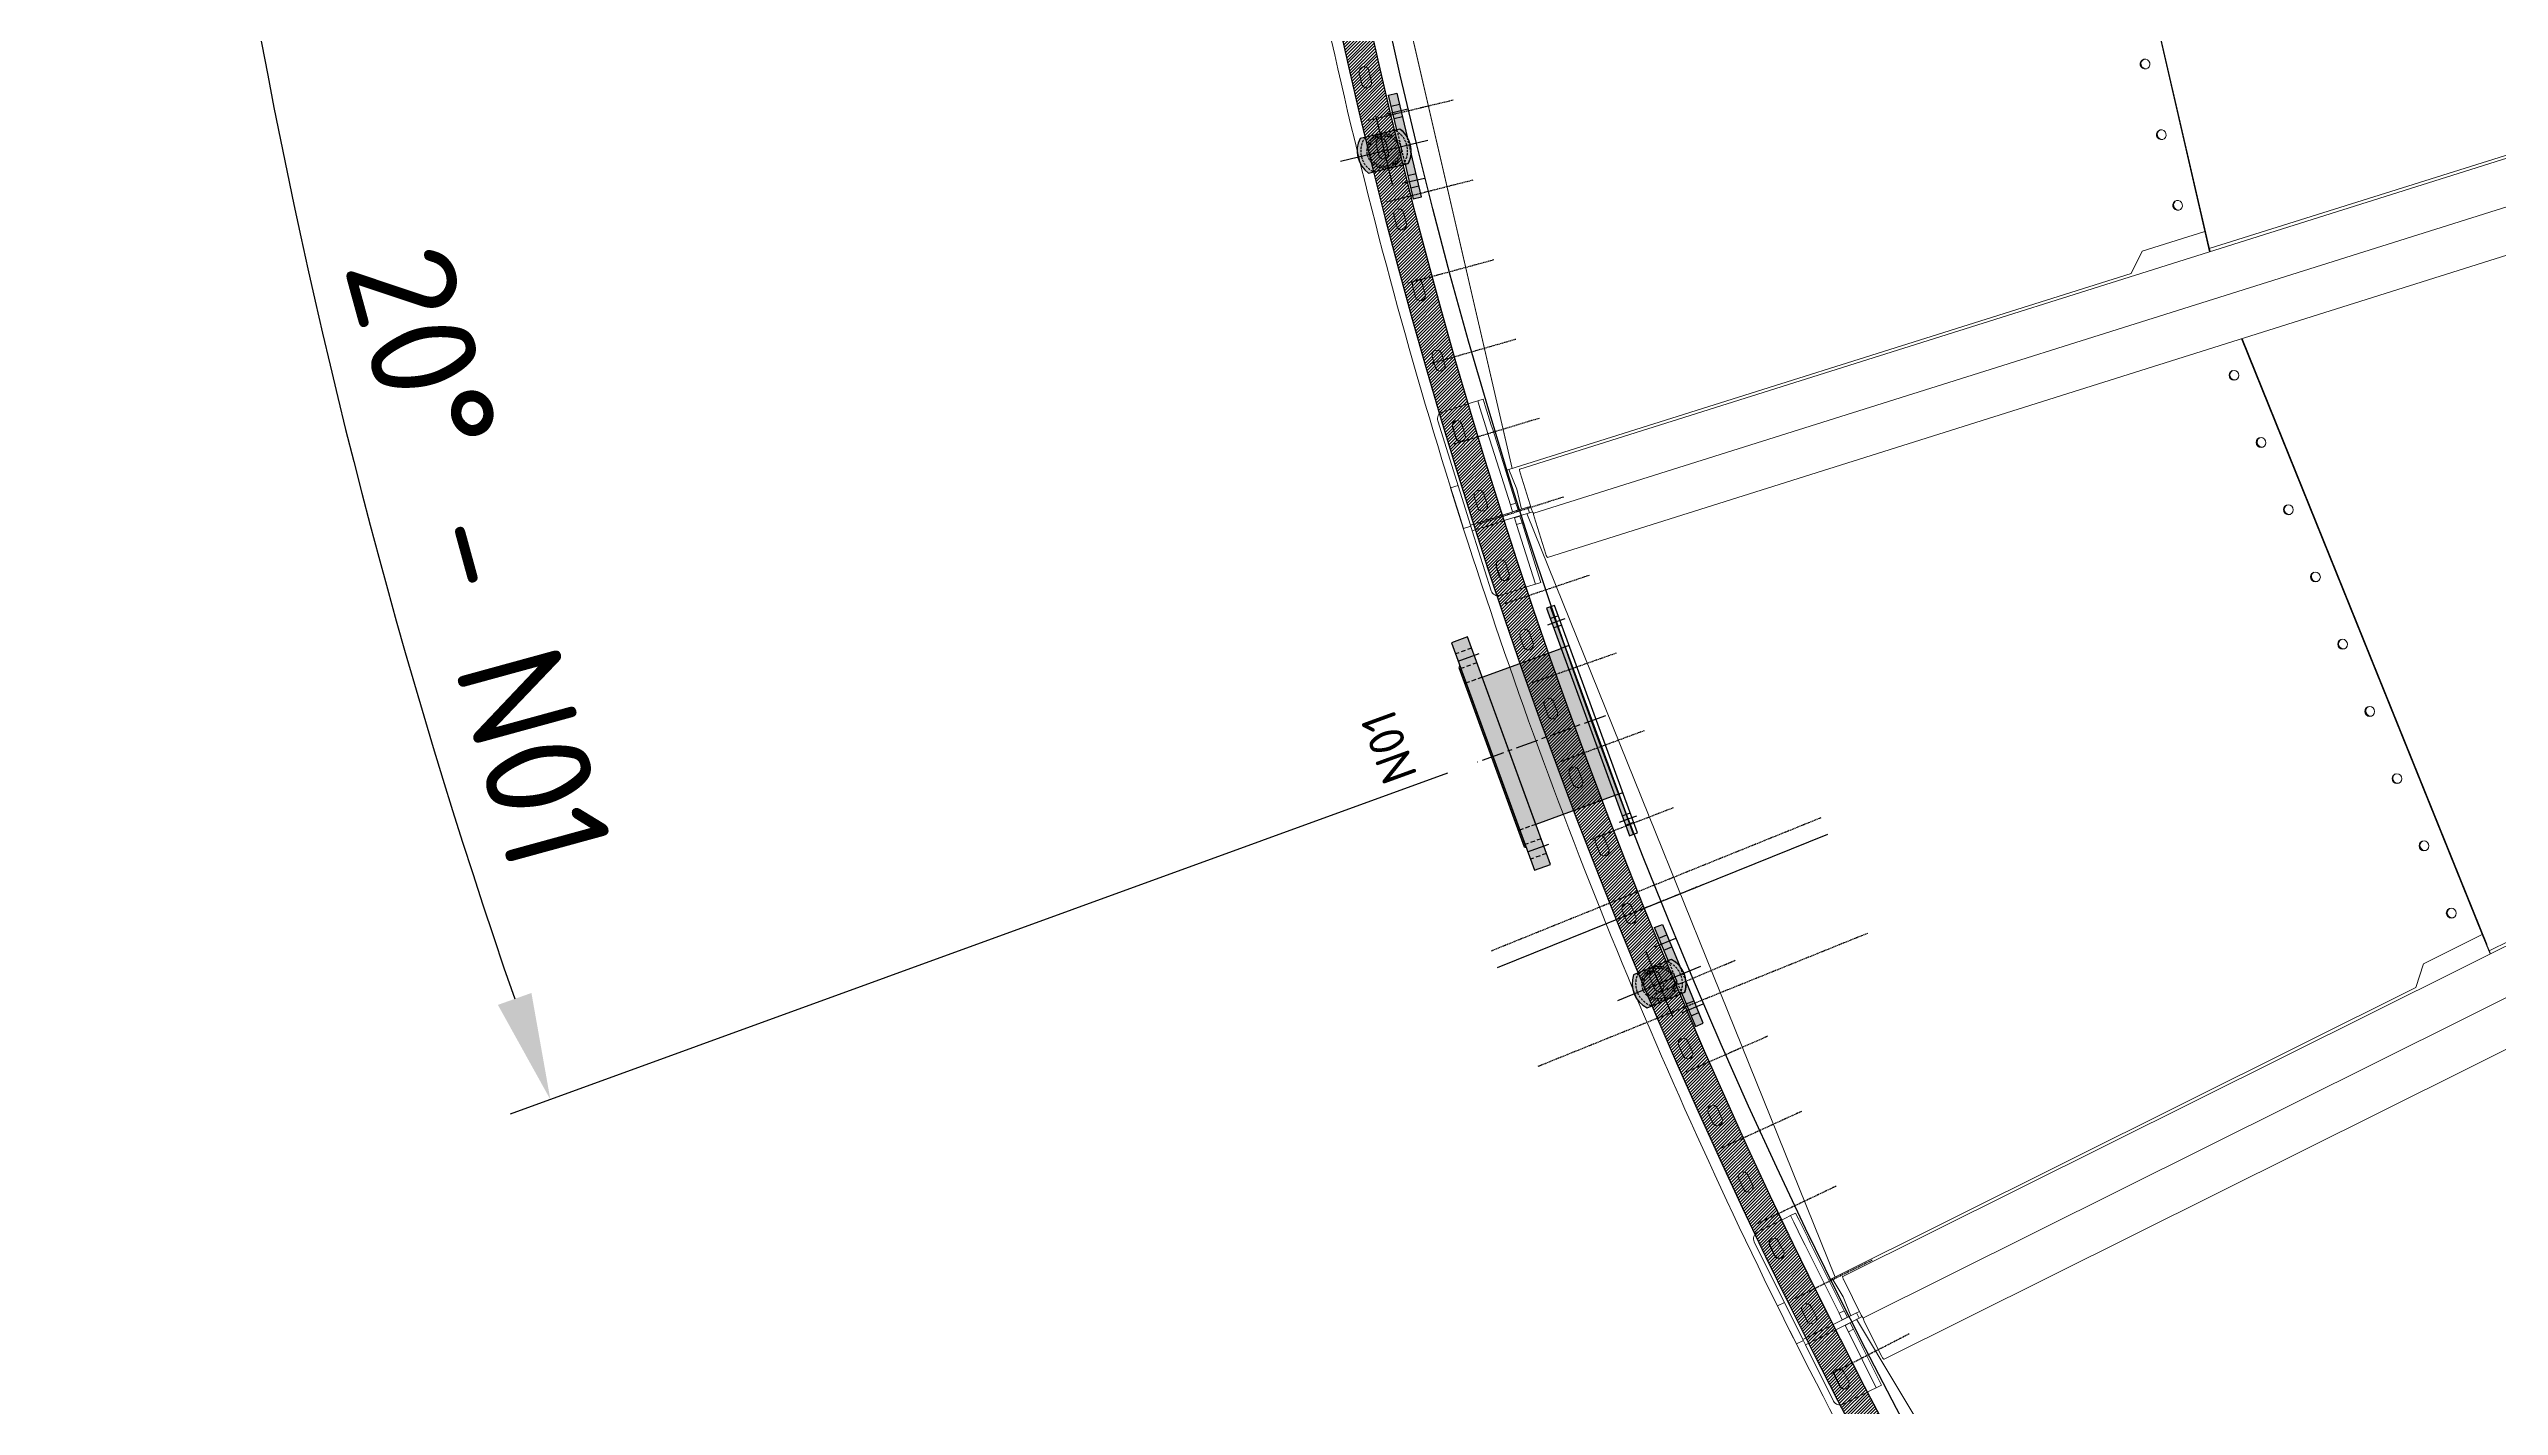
# Model space of a CAD drawing. Header units: millimetres. Extents: x -272986 to 200319, y -34579 to 49604.
# Drawn here: x -1698 to 1743, y 34818 to 36724 of the extents above; entities that cross this region are included whole.
import ezdxf

# ---------------------------------------------------------------- set-up
doc = ezdxf.new("R2010")
doc.units = ezdxf.units.MM
for name, pattern in [('CENTER', [50.8, 31.75, -6.35, 6.35, -6.35]), ('HIDDEN', [9.525, 6.35, -3.175]), ('HIDDEN2', [4.7625, 3.175, -1.5875])]:
    doc.linetypes.add(name, pattern=pattern)
doc.layers.get('Defpoints').update_dxf_attribs({"color": 9})
for name, color, linetype in [('X 0001 M', 7, 'Continuous'), ('X 0051 M', 7, 'Continuous'), ('X 0203 M', 7, 'Continuous'), ('X 1001 M', 8, 'HIDDEN2'), ('X 1051 M', 8, 'HIDDEN'), ('X 1203 M', 8, 'HIDDEN2'), ('X 2051 M', 1, 'CENTER'), ('X 2203 M', 1, 'CENTER'), ('X 3001 D', 5, 'Continuous'), ('X 5001 H', 8, 'Continuous'), ('X 5203 H', 255, 'Continuous')]:
    doc.layers.add(name, color=color, linetype=linetype)
doc.layers.add('X 5999 H', color=7, linetype='Continuous', true_color=0xffffff)
doc.styles.add('BIT STD. 2.5', font='isocpeur.ttf', dxfattribs={"height": 2.5})
doc.dimstyles.new('BIT STD. 2.5', dxfattribs={"dimtxt": 2.5, "dimasz": 2.5, "dimexe": 1, "dimexo": 0.75, "dimgap": 1, "dimtad": 1, "dimdec": 0, "dimdsep": 46, "dimtxsty": 'BIT STD. 2.5', "dimcen": 0, "dimadec": 0, "dimazin": 0, "dimtfac": 1, "dimtdec": 0, "dimtmove": 0, "dimatfit": 3, "dimfxl": 1, "dimtfill": 1, "dimlwd": -1, "dimlwe": -1, "dimarcsym": 0})

# ---------------------------------------------------------------- blocks, each defined once
blk = doc.blocks.new('*U393')
at = {"layer": 'X 0001 M'}
blk.add_line((25, -250), (25, 250), dxfattribs=at)
at = {"layer": 'X 1001 M', "color": 251, "ltscale": 0.5}
for p, q in [((-125, -250), (-125, 250)), ((50, -250), (50, 250))]:
    blk.add_line(p, q, dxfattribs=at)
blk = doc.blocks.new('*U394')
at = {"color": 0, "linetype": 'ByBlock', "lineweight": -2, "transparency": 16777216, "rotation": 108}
blk.add_blockref('*U393', (-55780.3, 36014.5), dxfattribs=at)
blk = doc.blocks.new('*U395')
at = {"layer": 'Defpoints', "color": 6, "linetype": 'HIDDEN2', "ltscale": 0.5}
blk.add_line((0, -62.5), (0, 62.5), dxfattribs=at)
blk = doc.blocks.new('*U396')
at = {"color": 0, "linetype": 'ByBlock', "lineweight": -2, "transparency": 16777216}
for p, rotation in [((-56064.3, 37170.6), 99.4285714285714), ((-56044.4, 37055.7), 100.2857142857143), ((-56022.7, 36941), 101.1428571428571), ((-55999.3, 36826.7), 102), ((-55974.2, 36712.8), 102.8571428571429), ((-55947.4, 36599.3), 103.7142857142857), ((-55918.9, 36486.1), 104.5714285714286), ((-55888.7, 36373.5), 105.4285714285714), ((-55856.8, 36261.2), 106.2857142857143), ((-55823.2, 36149.5), 107.1428571428572), ((-55788, 36038.3), 108), ((-55751.1, 35927.6), 108.8571428571429), ((-55712.6, 35817.5), 109.7142857142857), ((-55672.4, 35707.9), 110.5714285714286), ((-55630.6, 35599), 111.4285714285714), ((-55587.2, 35490.8), 112.2857142857143), ((-55542.1, 35383.1), 113.1428571428572)]:
    blk.add_blockref('*U395', p, dxfattribs=dict(at, rotation=rotation))
blk = doc.blocks.new('A$C6fe8132b')
for name in ['*U394', '*U396']:
    blk.add_blockref(name, (48371.2, -38448.1))
blk = doc.blocks.new('A$C89218876')
at = {"layer": 'X 1001 M', "linetype": 'Continuous', "lineweight": 0}
for p, q in [((2356.6, -5417.2), (3074.6, -7150.6)), ((2232.5, -5468.2), (2561.6, -6262.8)), ((2233.3, -5459.3), (2954.5, -7200.3)), ((2296.9, -5443), (3014.5, -7175.4)), ((2296.9, -5443), (3014.5, -7175.4)), ((1351.8, -5741.5), (1791.7, -7573.9)), ((1417.4, -5736.1), (1854.9, -7558.7)), ((1417.4, -5736.1), (1854.9, -7558.7)), ((1480.2, -5719.1), (1918.1, -7543.5)), ((1349.6, -5750.2), (1550.3, -6586.4)), ((2537.8, -6270.6), (2565.6, -6261.5)), ((1679.4, -6549.3), (2552.1, -6265.7)), ((2538, -6271), (1679.6, -6549.9)), ((2538.1, -6271.2), (2537.8, -6270.6)), ((2537.9, -6270.8), (2537.8, -6270.6)), ((2565.9, -6262.1), (2538.1, -6271.2)), ((2538.1, -6271.2), (2573.3, -6356.3)), ((2552.1, -6265.7), (2552.2, -6265.9)), ((2552.2, -6265.9), (2552.1, -6265.7)), ((2573.3, -6356.3), (2573.1, -6355.9)), ((2573.3, -6356.3), (2605.7, -6369.2)), ((2605.7, -6369.2), (2956.3, -7215.5)), ((634.2, -6731.4), (1540.5, -6587.8)), ((1525.7, -6590.8), (634.3, -6732)), ((1525.6, -6590.4), (1554.5, -6585.7)), ((1525.8, -6591.1), (1525.6, -6590.4)), ((1525.6, -6590.6), (1525.6, -6590.4)), ((1554.7, -6586.4), (1525.8, -6591.1)), ((1525.8, -6591.1), (1547.3, -6680.6)), ((1540.5, -6587.8), (1540.6, -6588)), ((1540.6, -6588), (1540.5, -6587.8)), ((3015.9, -7185.2), (4046.2, -6660.2)), ((4046.2, -6660.2), (3015.9, -7185.2)), ((1547.3, -6680.6), (1547.2, -6680.2)), ((1547.3, -6680.6), (1577.3, -6698.4)), ((1577.3, -6698.4), (1791.1, -7589.2)), ((3019.6, -7174.6), (3070.4, -7153.5)), ((3010.4, -7178.4), (2959.5, -7199.4)), ((3005.3, -7180.5), (3007, -7184.7)), ((3007, -7184.7), (3014.4, -7181.6)), ((3007, -7184.7), (3020.6, -7217.5)), ((3014.4, -7181.6), (3012.6, -7177.3)), ((3028, -7214.5), (3014.4, -7181.6)), ((3029.4, -7190.5), (3110.6, -7156.9)), ((3113.7, -7164.3), (3032.5, -7197.9)), ((3110.6, -7156.9), (3113.7, -7164.3)), ((3113.7, -7164.3), (3116.7, -7171.7)), ((3116.7, -7171.7), (3133.6, -7212.3)), ((1854.7, -7568.5), (2954.5, -7211.2)), ((2954.5, -7211.2), (1854.7, -7568.5)), ((2904, -7242.5), (3002.7, -7201.6)), ((3005.7, -7209), (2907, -7249.9)), ((2956.3, -7215.5), (2983.1, -7201.9)), ((2983.1, -7201.9), (2956.3, -7215.5)), ((2956.3, -7215.5), (2958.2, -7220)), ((2983.1, -7201.9), (3010.4, -7193)), ((3010.4, -7193), (2983.1, -7201.9)), ((3011.9, -7197.8), (3002.7, -7201.6)), ((3002.7, -7201.6), (3005.7, -7209)), ((3015, -7205.2), (3005.7, -7209)), ((3011.9, -7197.8), (3012.4, -7197.6)), ((3015, -7205.2), (3011.9, -7197.8)), ((3015.4, -7205), (3015, -7205.2)), ((3019.7, -7194.5), (3020.2, -7194.4)), ((3029.4, -7190.5), (3020.2, -7194.4)), ((3020.2, -7194.4), (3023.3, -7201.7)), ((3024.4, -7226.6), (3020.6, -7217.5)), ((3023.3, -7201.7), (3022.8, -7201.9)), ((3032.5, -7197.9), (3023.3, -7201.7)), ((3028, -7214.5), (3031.8, -7223.6)), ((3032.5, -7197.9), (3029.4, -7190.5)), ((3046.5, -7259.2), (3031.8, -7223.6)), ((3088.1, -7208.4), (3102.9, -7202.3)), ((3108.3, -7215.2), (3093.5, -7221.4)), ((3108.3, -7214.4), (3093.6, -7220.7)), ((2861.2, -7260.2), (2870.4, -7256.4)), ((2870.4, -7256.4), (2896.4, -7245.6)), ((2899.5, -7253), (2873.5, -7263.8)), ((2904, -7242.5), (2896.4, -7245.6)), ((2899.5, -7253), (2907, -7249.9)), ((2993.4, -7247.7), (3008.2, -7241.5)), ((3013.6, -7254.5), (2998.8, -7260.6)), ((3024.4, -7226.6), (3039.1, -7262.3)), ((3027.4, -7235.2), (3027.9, -7235)), ((3031.6, -7245.4), (3027.4, -7235.2)), ((3032.1, -7245.2), (3031.6, -7245.4)), ((3035.2, -7232), (3035.7, -7231.8)), ((3035.7, -7231.8), (3039.9, -7241.9)), ((3039.1, -7262.3), (3046.5, -7259.2)), ((3039.9, -7241.9), (3039.5, -7242.1)), ((3128.2, -7225.4), (3046.5, -7259.2)), ((2861.2, -7260.2), (2864.2, -7267.6)), ((2873.5, -7263.8), (2864.2, -7267.6)), ((2864.2, -7267.6), (2867.3, -7275)), ((2884.1, -7315.7), (2867.3, -7275)), ((3039.1, -7262.3), (2897.2, -7321.1)), ((2898.7, -7286.9), (2913.5, -7280.8)), ((2918.3, -7293.3), (2903.5, -7299.2)), ((2985.1, -7284.7), (2989.3, -7294.8)), ((3044.4, -7271.9), (3040.2, -7261.8)), ((2802.7, -7323.5), (2817.6, -7317.8)), ((2918.9, -7293.7), (2904.1, -7299.8)), ((2706.6, -7359.6), (2721.6, -7354.1)), ((2822.6, -7330.9), (2807.7, -7336.6)), ((2610, -7394.4), (2625.1, -7389.1)), ((2726.4, -7367.2), (2711.4, -7372.7)), ((2513, -7427.9), (2528.1, -7422.8)), ((2629.8, -7402.2), (2614.7, -7407.6)), ((2415.5, -7460.2), (2430.8, -7455.2)), ((2532.6, -7436), (2517.5, -7441.2)), ((2317.7, -7491.2), (2333, -7486.4)), ((2337.1, -7499.8), (2321.8, -7504.5)), ((2435.1, -7468.6), (2419.9, -7473.5)), ((2219.4, -7520.9), (2234.8, -7516.3)), ((2238.8, -7529.7), (2223.4, -7534.3)), ((1850.3, -7560.9), (1796.9, -7573.8)), ((1845, -7562.2), (1846, -7566.6)), ((1846, -7566.6), (1853.8, -7564.7)), ((1846, -7566.6), (1854.3, -7601.2)), ((1853.8, -7564.7), (1852.7, -7560.2)), ((1862.1, -7599.3), (1853.8, -7564.7)), ((1860.1, -7558.6), (1913.5, -7545.8)), ((1867.3, -7575.9), (1952.7, -7555.4)), ((1954.6, -7563.2), (1869.2, -7583.7)), ((1952.7, -7555.4), (1954.6, -7563.2)), ((1954.6, -7563.2), (1956.5, -7571)), ((2120.8, -7549.3), (2136.2, -7544.9)), ((2140, -7558.4), (2124.6, -7562.7)), ((647.9, -7765.5), (1790, -7584.6)), ((1790, -7584.6), (647.9, -7765.5)), ((1735.2, -7607.6), (1839.1, -7582.7)), ((1841, -7590.5), (1737.1, -7615.4)), ((1791.1, -7589.2), (1819.8, -7579.9)), ((1819.8, -7579.9), (1791.1, -7589.2)), ((1791.1, -7589.2), (1792.3, -7593.9)), ((1819.8, -7579.9), (1848.1, -7575.4)), ((1848.1, -7575.4), (1819.8, -7579.9)), ((1848.8, -7580.3), (1839.1, -7582.7)), ((1839.1, -7582.7), (1841, -7590.5)), ((1850.7, -7588.1), (1841, -7590.5)), ((1848.8, -7580.3), (1849.3, -7580.2)), ((1850.7, -7588.1), (1848.8, -7580.3)), ((1851.2, -7588), (1850.7, -7588.1)), ((1856.6, -7610.8), (1854.3, -7601.2)), ((1857.1, -7578.4), (1857.6, -7578.2)), ((1867.3, -7575.9), (1857.6, -7578.2)), ((1857.6, -7578.2), (1859.4, -7586)), ((1859.4, -7586), (1859, -7586.1)), ((1869.2, -7583.7), (1859.4, -7586)), ((1862.1, -7599.3), (1864.4, -7608.9)), ((1869.2, -7583.7), (1867.3, -7575.9)), ((1922.5, -7602.8), (1938, -7599)), ((1956.5, -7571), (1966.7, -7613.7)), ((2021.8, -7576.4), (2037.3, -7572.2)), ((2040.9, -7585.8), (2025.4, -7589.9)), ((1690.2, -7618.4), (1699.9, -7616.1)), ((1690.2, -7618.4), (1692.1, -7626.2)), ((1701.8, -7623.9), (1692.1, -7626.2)), ((1692.1, -7626.2), (1693.9, -7634)), ((1704.2, -7676.8), (1693.9, -7634)), ((1699.9, -7616.1), (1727.3, -7609.5)), ((1729.1, -7617.3), (1701.8, -7623.9)), ((1735.2, -7607.6), (1727.3, -7609.5)), ((1729.1, -7617.3), (1737.1, -7615.4)), ((1822.8, -7626.7), (1838.3, -7623)), ((1841.6, -7636.6), (1826.1, -7640.3)), ((1856.6, -7610.8), (1865.7, -7648.3)), ((1858.3, -7619.7), (1858.8, -7619.6)), ((1860.9, -7630.4), (1858.3, -7619.7)), ((1861.3, -7630.3), (1860.9, -7630.4)), ((1873.4, -7646.4), (1864.4, -7608.9)), ((1866.5, -7617.7), (1867, -7617.6)), ((1867, -7617.6), (1869.6, -7628.3)), ((1869.6, -7628.3), (1869.1, -7628.4)), ((1959.3, -7625.8), (1873.4, -7646.4)), ((1941.3, -7612.7), (1925.7, -7616.4)), ((1941.4, -7611.8), (1925.9, -7615.8)), ((1622.5, -7671.8), (1638.2, -7668.5)), ((1865.7, -7648.3), (1716.3, -7684.2)), ((1723.1, -7650.6), (1738.7, -7646.9)), ((1741.5, -7660), (1725.9, -7663.6)), ((1741.9, -7660.5), (1726.4, -7664.2)), ((1808.8, -7661.9), (1811.4, -7672.6)), ((1865.7, -7648.3), (1873.4, -7646.4)), ((1869.4, -7658.7), (1866.8, -7648)), ((1522, -7692.4), (1537.6, -7689.3)), ((1540.4, -7703), (1524.7, -7706.1)), ((1641.1, -7682.2), (1625.4, -7685.5)), ((1320.1, -7729.6), (1335.8, -7726.9)), ((1338.2, -7740.7), (1322.4, -7743.4)), ((1421.1, -7711.7), (1436.9, -7708.7)), ((1439.4, -7722.5), (1423.7, -7725.4)), ((1218.8, -7746.2), (1234.6, -7743.7)), ((1236.8, -7757.5), (1221, -7760))]:
    blk.add_line(p, q, dxfattribs=at)
for centre, radius, start, end in [((0, 0), 7883.5, 292.28326, 301.71674), ((3090.8, -7214.9), 7, 112.5, 292.5), ((3090.8, -7214.3), 7, 182.5803, 293.25), ((3105.6, -7208.8), 7, 292.5, 112.5), ((3105.5, -7208), 7, 293.25, 2.4874), ((3124.3, -7216.2), 10, 292.5, 22.5), ((2996.1, -7254.1), 7, 112.5, 292.5), ((3010.9, -7248), 7, 292.5, 112.5), ((0, 0), 7883.5, 283.28326, 292.71674), ((2901.4, -7293.4), 7, 112.5, 292.5), ((2916.2, -7287.2), 7, 292.5, 112.5), ((2915.8, -7286.8), 7, 291.75, 42.4197), ((2805.2, -7330.1), 7, 111, 291), ((2820.1, -7324.3), 7, 291, 111), ((2893.4, -7311.8), 10, 202.5, 292.5), ((2900.9, -7292.7), 7, 222.5126, 291.75), ((2709, -7366.2), 7, 110.25, 290.25), ((2724, -7360.6), 7, 290.25, 110.25), ((2612.3, -7401), 7, 109.5, 289.5), ((2627.4, -7395.7), 7, 289.5, 109.5), ((2515.2, -7434.6), 7, 108.75, 288.75), ((2530.4, -7429.4), 7, 288.75, 108.75), ((2417.7, -7466.8), 7, 108, 288), ((2432.9, -7461.9), 7, 288, 108), ((2319.8, -7497.8), 7, 107.25, 287.25), ((2335, -7493.1), 7, 287.25, 107.25), ((2221.4, -7527.6), 7, 106.5, 286.5), ((2236.8, -7523), 7, 286.5, 106.5), ((2122.7, -7556), 7, 105.75, 285.75), ((2138.1, -7551.7), 7, 285.75, 105.75), ((1924.1, -7609.6), 7, 103.5, 283.5), ((1939.6, -7605.8), 7, 283.5, 103.5), ((2023.6, -7583.1), 7, 105, 285), ((2039.1, -7579), 7, 285, 105), ((1824.4, -7633.5), 7, 103.5, 283.5), ((1840, -7629.8), 7, 283.5, 103.5), ((1924.2, -7609), 7, 173.5803, 284.25), ((1939.7, -7605), 7, 284.25, 353.4874), ((1957, -7616.1), 10, 283.5, 13.5), ((0, 0), 7883.5, 274.28326, 283.71674), ((1624, -7678.7), 7, 102, 282), ((1639.6, -7675.3), 7, 282, 102), ((1724.7, -7657.4), 7, 103.5, 283.5), ((1724.3, -7656.7), 7, 213.5126, 282.75), ((1740.3, -7653.7), 7, 283.5, 103.5), ((1739.9, -7653.2), 7, 282.75, 33.4197), ((1523.3, -7699.3), 7, 101.25, 281.25), ((1539, -7696.1), 7, 281.25, 101.25), ((1713.9, -7674.4), 10, 193.5, 283.5), ((1321.3, -7736.5), 7, 99.75, 279.75), ((1337, -7733.8), 7, 279.75, 99.75), ((1422.4, -7718.5), 7, 100.5, 280.5), ((1438.1, -7715.6), 7, 280.5, 100.5), ((1219.9, -7753.1), 7, 99, 279), ((1235.7, -7750.6), 7, 279, 99)]:
    blk.add_arc(centre, radius, start, end, dxfattribs=at)
at = {"layer": 'X 1001 M', "linetype": 'Continuous', "lineweight": 0, "extrusion": (0, 0, -1)}
for centre, major_axis, ratio, start_param, end_param in [((2504.9, -6312.5), (-6.66, -2.16), 0.97437, -3.141592653589866, 3.141592653589721), ((2504.7, -6311.9), (6.66, 2.16), 0.97437, 0.049492, 3.092101), ((2408, -6344), (-6.66, -2.16), 0.97437, -3.141592653589866, 3.141592653589721), ((2407.8, -6343.3), (6.66, 2.16), 0.97437, 0.049492, 3.092101), ((2311.2, -6375.4), (-6.66, -2.16), 0.97437, -3.141592653589866, 3.141592653589721), ((2311, -6374.8), (6.66, 2.16), 0.97437, 0.049492, 3.092101), ((2117.5, -6438.4), (-6.66, -2.16), 0.97437, -3.141592653589866, 3.141592653589721), ((2214.4, -6406.9), (-6.66, -2.16), 0.97437, -3.141592653589866, 3.141592653589721), ((2214.1, -6406.3), (6.66, 2.16), 0.97437, 0.049492, 3.092101), ((2020.7, -6469.8), (-6.66, -2.16), 0.97437, -3.141592653589866, 3.141592653589721), ((2020.5, -6469.2), (6.66, 2.16), 0.97437, 0.049492, 3.092101), ((2117.3, -6437.7), (6.66, 2.16), 0.97437, 0.049492, 3.092101), ((1923.8, -6501.3), (-6.66, -2.16), 0.97437, -3.141592653589866, 3.141592653589721), ((1923.6, -6500.7), (6.66, 2.16), 0.97437, 0.049492, 3.092101), ((1827, -6532.8), (-6.66, -2.16), 0.97437, -3.141592653589866, 3.141592653589721), ((1826.8, -6532.1), (6.66, 2.16), 0.97437, 0.049492, 3.092101), ((1730.2, -6564.2), (-6.66, -2.16), 0.97437, -3.141592653589866, 3.141592653589721), ((1730, -6563.6), (6.66, 2.16), 0.97437, 0.049492, 3.092101), ((1386, -6642.6), (-6.91, -1.1), 0.97437, -3.141592653589819, 3.141592653589767), ((1486.5, -6626.6), (-6.91, -1.1), 0.97437, -3.141592653589819, 3.141592653589767), ((1486.4, -6626), (6.91, 1.1), 0.97437, 0.049492, 3.092101), ((1285.4, -6658.5), (-6.91, -1.1), 0.97437, -3.141592653589819, 3.141592653589767), ((1285.3, -6657.8), (6.91, 1.1), 0.97437, 0.049492, 3.092101), ((1385.9, -6641.9), (6.91, 1.1), 0.97437, 0.049492, 3.092101), ((3009.9, -7177.4), (4.62, 1.91), 0.224951, 0, 1.570796), ((2959.1, -7198.4), (-4.62, -1.91), 0.224951, -1.570796, 0), ((1850.1, -7559.8), (4.86, 1.17), 0.224951, 0, 1.570796), ((1796.6, -7572.7), (-4.86, -1.17), 0.224951, -1.570796, 0)]:
    blk.add_ellipse(centre, major_axis=major_axis, ratio=ratio, start_param=start_param, end_param=end_param, dxfattribs=at)
at = {"layer": 'X 1001 M', "linetype": 'Continuous', "lineweight": 0}
for centre, major_axis, ratio, start_param, end_param in [((2504.5, -6311.3), (-6.66, -2.16), 0.97437, 0.090823, 3.05077), ((2504.7, -6311.9), (-6.66, -2.16), 0.97437, 0.049492, 3.092101), ((2407.7, -6342.8), (-6.66, -2.16), 0.97437, 0.090823, 3.05077), ((2407.8, -6343.3), (-6.66, -2.16), 0.97437, 0.049492, 3.092101), ((2310.8, -6374.3), (-6.66, -2.16), 0.97437, 0.090823, 3.05077), ((2311, -6374.8), (-6.66, -2.16), 0.97437, 0.049492, 3.092101), ((2214, -6405.7), (-6.66, -2.16), 0.97437, 0.090823, 3.05077), ((2214.1, -6406.3), (-6.66, -2.16), 0.97437, 0.049492, 3.092101), ((2020.3, -6468.7), (-6.66, -2.16), 0.97437, 0.090823, 3.05077), ((2020.5, -6469.2), (-6.66, -2.16), 0.97437, 0.049492, 3.092101), ((2117.1, -6437.2), (-6.66, -2.16), 0.97437, 0.090823, 3.05077), ((2117.3, -6437.7), (-6.66, -2.16), 0.97437, 0.049492, 3.092101), ((1923.5, -6500.1), (-6.66, -2.16), 0.97437, 0.090823, 3.05077), ((1923.6, -6500.7), (-6.66, -2.16), 0.97437, 0.049492, 3.092101), ((1826.6, -6531.6), (-6.66, -2.16), 0.97437, 0.090823, 3.05077), ((1826.8, -6532.1), (-6.66, -2.16), 0.97437, 0.049492, 3.092101), ((1729.8, -6563.1), (-6.66, -2.16), 0.97437, 0.090823, 3.05077), ((1730, -6563.6), (-6.66, -2.16), 0.97437, 0.049492, 3.092101), ((1486.3, -6625.4), (-6.91, -1.1), 0.97437, 0.090823, 3.05077), ((1486.4, -6626), (-6.91, -1.1), 0.97437, 0.049492, 3.092101), ((1285.2, -6657.3), (-6.91, -1.1), 0.97437, 0.090823, 3.05077), ((1285.3, -6657.8), (-6.91, -1.1), 0.97437, 0.049492, 3.092101), ((1385.8, -6641.4), (-6.91, -1.1), 0.97437, 0.090823, 3.05077), ((1385.9, -6641.9), (-6.91, -1.1), 0.97437, 0.049492, 3.092101), ((3070, -7152.5), (4.62, 1.91), 0.224951, -1.570796, 0), ((3019.2, -7173.5), (-4.62, -1.91), 0.224951, 0, 1.570796), ((1859.8, -7557.5), (-4.86, -1.17), 0.224951, 0, 1.570796), ((1913.3, -7544.7), (4.86, 1.17), 0.224951, -1.570796, 0)]:
    blk.add_ellipse(centre, major_axis=major_axis, ratio=ratio, start_param=start_param, end_param=end_param, dxfattribs=at)
blk = doc.blocks.new('Heavy Duty - HR Std - plan')
at = {"layer": 'X 5203 H', "ltscale": 10}
h = blk.add_hatch(color=256, dxfattribs=at)
edge = h.paths.add_edge_path()
edge.add_arc((50, -36.2), 38, 107.9519, 131.0063)
edge.add_line((25.1, -7.5), (25.1, -12))
edge.add_line((25.1, -12), (-25, -12))
edge.add_line((-25, -12), (-25, 0))
edge.add_line((-25, 0), (38.3, 0))
edge = h.paths.add_edge_path()
edge.add_line((74.9, -64.8), (74.9, -7.5))
edge.add_arc((50, -36.2), 38, 48.9937, 131.0063)
edge.add_line((25.1, -7.5), (25.1, -64.8))
edge.add_arc((50, -36.2), 38, 228.9937, 311.0063)
edge = h.paths.add_edge_path()
edge.add_arc((50, -36.2), 38, 48.9937, 72.0481, ccw=False)
edge.add_line((74.9, -7.5), (74.9, -12))
edge.add_line((74.9, -12), (125, -12))
edge.add_line((125, -12), (125, 0))
edge.add_line((125, 0), (61.7, 0))
at = {"layer": 'X 0203 M', "ltscale": 10}
for points in [[(38.3, 0, 0.100935), (25.1, -7.5), (25.1, -12), (-25, -12), (-25, 0)], [(61.7, 0, -0.100935), (74.9, -7.5), (74.9, -12), (125, -12), (125, 0)]]:
    blk.add_lwpolyline(points, format="xyb", close=True, dxfattribs=at)
at = {"layer": 'X 0203 M'}
blk.add_lwpolyline([(74.9, -64.8), (74.9, -7.5, 0.373947), (25.1, -7.5), (25.1, -64.8, 0.373947)], format="xyb", close=True, dxfattribs=at)
at = {"layer": 'X 1203 M', "ltscale": 10}
for p, q in [((-9, -12), (-9, 0)), ((9, -12), (9, 0)), ((91, -12), (91, 0)), ((109, -12), (109, 0))]:
    blk.add_line(p, q, dxfattribs=at)
at = {"layer": 'X 1203 M'}
blk.add_line((25.1, -12), (74.9, -12), dxfattribs=at)
blk.add_lwpolyline([(61.7, 0), (38.3, 0)], dxfattribs=at)
for radius in [24.1, 21.5]:
    blk.add_circle((50, -36.2), radius, dxfattribs=at)
for start, end in [(40.7711, 139.2289), (220.7711, 319.2289)]:
    blk.add_arc((50, -36.2), 32.9, start, end, dxfattribs=at)
at = {"layer": 'X 2203 M', "ltscale": 10}
for p, q in [((0, -22), (0, 10)), ((50, 26.8), (50, -99.2)), ((100, -22), (100, 10)), ((0.1, -36.2), (99.9, -36.2))]:
    blk.add_line(p, q, dxfattribs=at)
blk = doc.blocks.new('HD-HRST-01-TOP')
at = {"layer": 'X 0203 M'}
blk.add_blockref('Heavy Duty - HR Std - plan', (0, 0), dxfattribs=at)
blk = doc.blocks.new('*U97')
blk.add_blockref('HD-HRST-01-TOP', (0, 0))
blk = doc.blocks.new('*U113')
at = {"rotation": 4.446207949587252}
blk.add_blockref('*U97', (-7.9, -531.6), dxfattribs=at)
blk = doc.blocks.new('*U114')
at = {"color": 0, "linetype": 'ByBlock', "lineweight": -2, "transparency": 16777216}
for p, rotation in [((727.1, 36712.7), 278.9999999999999), ((1085.7, 35627.8), 287.9999999999999)]:
    blk.add_blockref('*U113', p, dxfattribs=dict(at, rotation=rotation))
blk = doc.blocks.new('NP16 SF_200NB_ELEV')
at = {"layer": 'X 5001 H'}
h = blk.add_hatch(color=256, dxfattribs=at)
h.dxf.hatch_style = 1
h.set_gradient(color1=(91, 91, 91), rotation=90, one_color=1, tint=1, name='CYLINDER')
h.paths.add_polyline_path([(-6, -170), (0, -170), (0, 170), (-6, 170)])
h.paths.add_polyline_path([(-148, -170), (-124, -170), (-124, 170), (-148, 170)])
h = blk.add_hatch(color=256, dxfattribs=at)
h.dxf.hatch_style = 1
h.set_gradient(color1=(91, 91, 91), rotation=90, one_color=1, tint=1, name='CYLINDER')
h.paths.add_polyline_path([(-148, 136), (-150, 134), (-150, -134), (-148, -136)])
h = blk.add_hatch(color=256, dxfattribs=at)
h.dxf.hatch_style = 1
h.set_gradient(color1=(91, 91, 91), rotation=90, one_color=1, tint=1, name='CYLINDER')
h.paths.add_polyline_path([(-124, 110), (-6, 110), (-6, -110), (-124, -110)])
blk.add_lwpolyline([(-124, 110), (-6, 110), (-6, -110), (-124, -110)], close=True)
at = {"layer": 'X 0051 M'}
for points in [[(-148, -170), (-124, -170), (-124, 170), (-148, 170)], [(-6, -170), (0, -170), (0, 170), (-6, 170)], [(-148, 136), (-150, 134), (-150, -134), (-148, -136)]]:
    blk.add_lwpolyline(points, close=True, dxfattribs=at)
at = {"layer": 'X 0051 M', "color": 8}
blk.add_lwpolyline([(0, -170), (6, -170), (6, 170), (0, 170)], close=True, dxfattribs=at)
at = {"layer": 'X 1051 M'}
for p, q in [((-124, 153.5), (-148, 153.5)), ((0, 154.5), (-6, 154.5)), ((0, 140.5), (-6, 140.5)), ((6, 154.5), (0, 154.5)), ((6, 140.5), (0, 140.5)), ((-124, 110), (-150, 110)), ((-124, 131.5), (-148, 131.5)), ((0, 110), (-6, 110)), ((6, 110), (0, 110)), ((-124, -110), (-150, -110)), ((-124, -131.5), (-148, -131.5)), ((0, -110), (-6, -110)), ((6, -110), (0, -110)), ((-124, -153.5), (-148, -153.5)), ((0, -140.5), (-6, -140.5)), ((0, -154.5), (-6, -154.5)), ((6, -140.5), (0, -140.5)), ((6, -154.5), (0, -154.5))]:
    blk.add_line(p, q, dxfattribs=at)
at = {"layer": 'X 2051 M'}
for p, q in [((-117, 142.5), (-155, 142.5)), ((7, 147.5), (-13, 147.5)), ((13, 147.5), (-7, 147.5)), ((20, 0), (-171, 0)), ((-117, -142.5), (-155, -142.5)), ((7, -147.5), (-13, -147.5)), ((13, -147.5), (-7, -147.5))]:
    blk.add_line(p, q, dxfattribs=at)
blk = doc.blocks.new('*U505')
at = {"rotation": 199.9999999999999}
blk.add_blockref('NP16 SF_200NB_ELEV', (7329.4, 2667.7), dxfattribs=at)
at = {"layer": 'Defpoints', "style": 'BIT STD. 2.5'}
blk.add_attdef('REF', (7573.6, 2744.6), '', height=50, rotation=290, dxfattribs=at)
blk = doc.blocks.new('*D207')
at = {"layer": 'Defpoints', "color": 0, "transparency": 16777216}
for p in [(-1697.7, 38448.1), (18712.7, 38448.1), (-1494.5, 37361.9), (629.8, 35838.9), (308.4, 35722)]:
    blk.add_point(p, dxfattribs=at)
at = {"layer": 'X 3001 D', "color": 0, "transparency": 16777216}
blk.add_line((266.1, 35706.6), (-1049.9, 35227.6), dxfattribs=at)
blk.add_arc((7798.5, 38448.1), 9356.3, 180.91857, 199.08143, dxfattribs=at)
for points in [[(-1581.6, 38297.9), (-1531.6, 38298.4), (-1557.8, 38448.1)], [(-1020.2, 35397.8), (-1067.3, 35381.1), (-993.6, 35248.1)]]:
    blk.add_solid(points, dxfattribs=at)
at = {"layer": 'X 3001 D', "color": 0, "transparency": 16777216, "insert": (-1094.6, 36009.9), "char_height": 150, "attachment_point": 5, "rotation": 285.3323, "style": 'BIT STD. 2.5', "bg_fill": 3, "box_fill_scale": 1.1, "bg_fill_color": 256, "bg_fill_true_color": 13158600, "bg_fill_transparency": 0}
blk.add_mtext('20° - {\\C7;N01}', dxfattribs=at)
blk = doc.blocks.new('*D435')
at = {"layer": 'Defpoints', "color": 0, "transparency": 16777216}
for p in [(-1697.7, 38448.1), (18712.7, 38448.1), (18508.5, 38139.2), (14424.3, 37876.5), (15619.8, 37771.9)]:
    blk.add_point(p, dxfattribs=at)
at = {"layer": 'X 3001 D', "color": 0, "transparency": 16777216}
for p, q in [((15664.6, 37768), (18532.3, 37517.1)), ((18458.4, 37373), (18356.7, 36373.1))]:
    blk.add_line(p, q, dxfattribs=at)
for start, end in [(355.80906, 359.19094), (354.19094, 355)]:
    blk.add_arc((7890.2, 38448.1), 10622.8, start, end, dxfattribs=at)
for points in [[(18486.9, 38298.3), (18536.9, 38298), (18513, 38448.1)], [(18509.5, 37669.8), (18459.7, 37673.8), (18472.6, 37522.3)]]:
    blk.add_solid(points, dxfattribs=at)
at = {"layer": 'X 3001 D', "color": 0, "transparency": 16777216, "insert": (18273.2, 36886.7), "char_height": 150, "attachment_point": 5, "rotation": 84.1909, "style": 'BIT STD. 2.5', "bg_fill": 3, "box_fill_scale": 1.1, "bg_fill_color": 256, "bg_fill_true_color": 13158600, "bg_fill_transparency": 0}
blk.add_mtext('5° - {\\C7;MH01}', dxfattribs=at)
blk = doc.blocks.new('*D437')
at = {"layer": 'Defpoints', "color": 0, "transparency": 16777216}
for p in [(-1697.7, 38448.1), (18712.7, 38448.1), (14088.5, 34043.9, 0), (18614.9, 33782.4), (15367.4, 33148.4, 0)]:
    blk.add_point(p, dxfattribs=at)
at = {"layer": 'X 3001 D', "color": 0, "transparency": 16777216}
for p, q in [((18757.7, 38448.1), (19638.3, 38448.1)), ((15404.2, 33122.6), (17497.1, 31657.1))]:
    blk.add_line(p, q, dxfattribs=at)
blk.add_arc((7798.5, 38448.1), 11779.8, 325.72959, 359.27041, dxfattribs=at)
for points in [[(19552.3, 38298.3), (19602.3, 38298), (19578.3, 38448.1)], [(17553.8, 31800.7), (17512.6, 31829.2), (17447.9, 31691.5)]]:
    blk.add_solid(points, dxfattribs=at)
at = {"layer": 'X 3001 D', "color": 0, "transparency": 16777216, "insert": (18904.3, 34946.5), "char_height": 150, "attachment_point": 5, "rotation": 72.5, "style": 'BIT STD. 2.5', "bg_fill": 3, "box_fill_scale": 1.1, "bg_fill_color": 256, "bg_fill_true_color": 13158600, "bg_fill_transparency": 0}
blk.add_mtext('35°', dxfattribs=at)

msp = doc.modelspace()

# ---------------------------------------------------------------- hatches: boundary and pattern name
at = {"layer": 'X 5999 H'}
h = msp.add_hatch(dxfattribs=at)
h.set_pattern_fill('ANSI31', color=9)
h.set_pattern_definition([(45, (25000, 0), (-2.24506403, 2.24506403), [])])
edge = h.paths.add_edge_path()
edge.add_arc((7798.4957, 38448.1402), 7825.6047, 2.59310195, 94.99996544, ccw=False)
edge.add_line((15616.0872, 38802.1919), (15658.4432, 38804.11))
edge.add_arc((7798.4957, 38448.1402), 7825.6047, 274.95448705, 357.39914168)
edge.add_line((15616.0392, 38093.0303), (15658.3937, 38091.1063))
edge.add_arc((7798.4974, 38448.1368), 7868.0011, 274.95447724, 357.39916567, ccw=False)
edge.add_arc((7798.4953, 38448.14), 7868.0046, 2.59310269, 274.95162181)
edge.add_arc((7798.4957, 38448.1402), 7825.6047, 2.59952649, 274.95161898)

# ---------------------------------------------------------------- linework, layer by layer
msp.add_circle((7798.5, 38448.1453), 7798.5)
at = {"layer": 'X 0001 M', "linetype": 'Continuous'}
for centre, radius, start, end in [((7798.4953, 38448.14), 7868.0046, 2.59310269, 274.95162181), ((7798.4957, 38448.1402), 7825.6047, 2.59952649, 274.95161898)]:
    msp.add_arc(centre, radius, start, end, dxfattribs=at)

# ---------------------------------------------------------------- block references
at = {"rotation": 4.000000000000008}
msp.add_blockref('A$C6fe8132b', (7798.5, 38448.1453), dxfattribs=at)
msp.add_blockref('*U114', (0, 0))
at = {"rotation": 180}
msp.add_blockref('*U505', (7798.5, 38448.1453), dxfattribs=at).add_auto_attribs({'REF': 'N01'})
at = {"layer": 'X 1001 M', "rotation": 273.9910714243701}
msp.add_blockref('A$C89218876', (7798.5, 38448.1453), dxfattribs=at)

# ---------------------------------------------------------------- next in the draw order: dimensions: what is measured, and where the dimension line sits
at = {"layer": 'X 3001 D'}
dim = msp.add_angular_dim_2l(base=(-1494.5482, 37361.9438), line1=((629.7757, 35838.9431), (308.4008, 35721.9722)), line2=((18712.7368, 38448.1453), (-1697.6528, 38448.1453)), text='<> - {\\C7;N01}', dimstyle='BIT STD. 2.5', override={"dimscale": 0}, dxfattribs=at)
dim.commit()
dim.dimension.update_dxf_attribs({"geometry": '*D207', "text_midpoint": (-1224.8062, 35974.176), "dimtype": 162})

# ---------------------------------------------------------------- next in the draw order: dimensions: what is measured, and where the dimension line sits
dim = msp.add_angular_dim_2l(base=(18508.5037, 38139.1854), line1=((15619.7521, 37771.9005), (14424.3185, 37876.4874)), line2=((18712.7368, 38448.1453), (-1697.6528, 38448.1453)), text='<> - {\\C7;MH01}', dimstyle='BIT STD. 2.5', dxfattribs=at)
dim.commit()
dim.dimension.update_dxf_attribs({"geometry": '*D435', "text_midpoint": (18273.2237, 36886.7277)})

# ---------------------------------------------------------------- next in the draw order: dimensions: what is measured, and where the dimension line sits
dim = msp.add_angular_dim_2l(base=(18614.8981, 33782.4066), line1=((14088.4715, 34043.8599, 0), (15367.3765, 33148.3609, 0)), line2=((18712.7368, 38448.1453), (-1697.6528, 38448.1453)), dimstyle='BIT STD. 2.5', dxfattribs=at)
dim.commit()
dim.dimension.update_dxf_attribs({"geometry": '*D437', "text_midpoint": (18904.339, 34946.4877)})

doc.saveas('drawing.dxf')
